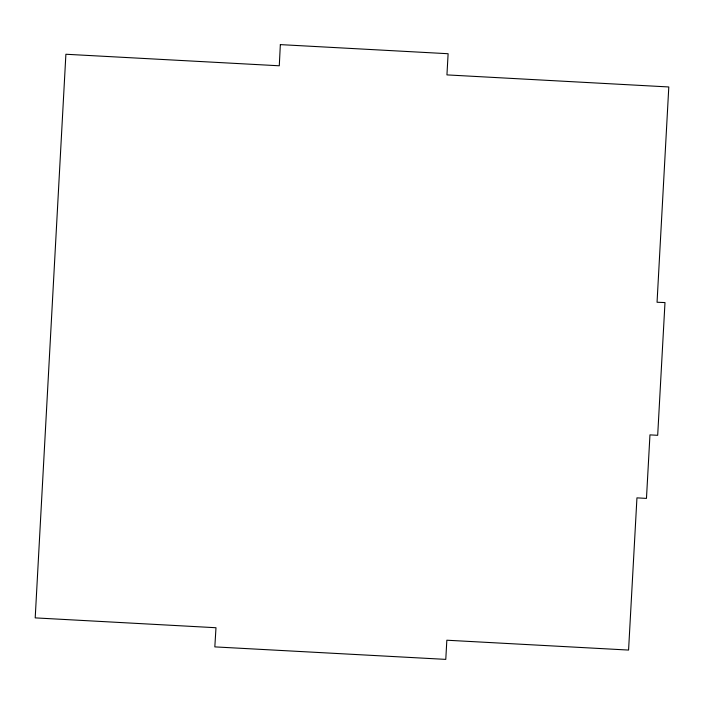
<?xml version="1.0" encoding="UTF-8"?>
<svg xmlns="http://www.w3.org/2000/svg" width="704" height="704" viewBox="0 0 704 704"><rect width="100%" height="100%" fill="white"/><g stroke="black" fill="none" stroke-linecap="round" stroke-linejoin="round"><path stroke-width="1.06" d="M280.342 44.616L279.286 65.789L65.894 54.252L35.2 617.883L215.987 627.73L214.826 646.888L445.782 659.384L446.838 640.218L628.575 650.065L636.944 497.86L646.466 498.388L649.959 434.878L657.686 435.301L664.99 302.57L657.052 302.254L668.8 86.962L446.943 74.897L448.114 53.724L280.342 44.616"/></g></svg>
